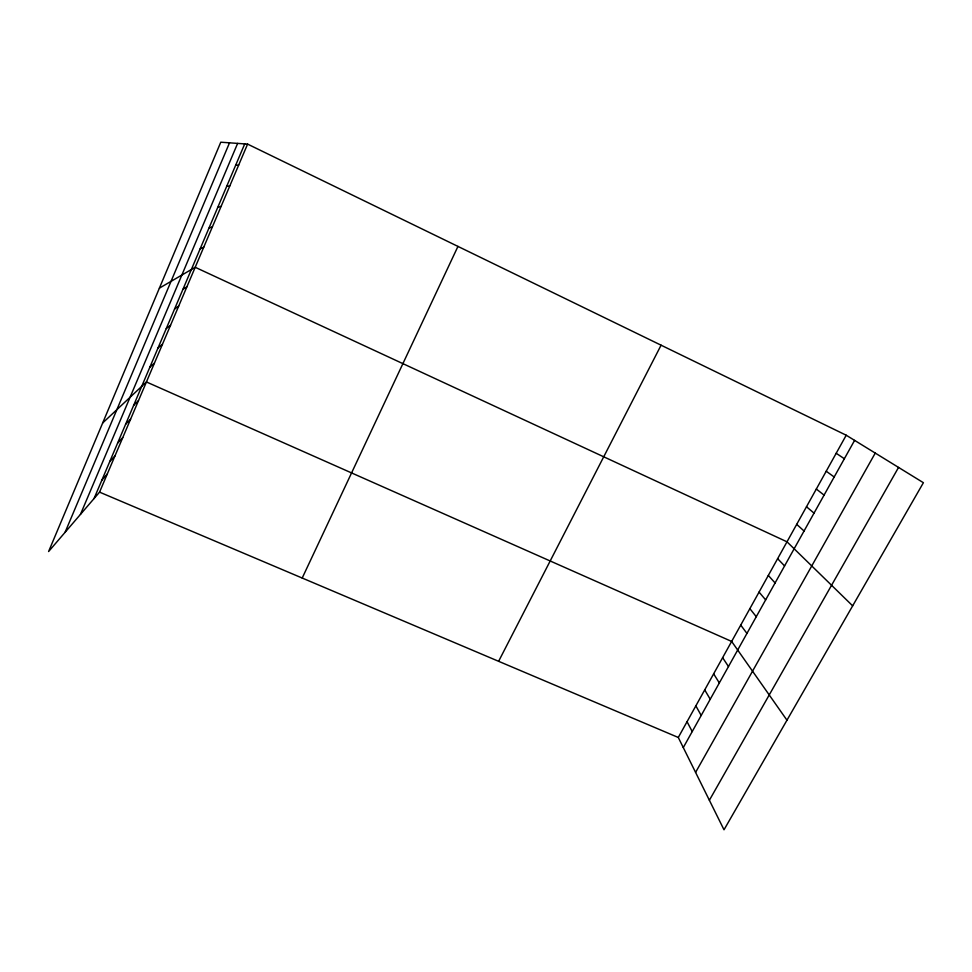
<?xml version="1.0" encoding="UTF-8"?>
<svg xmlns="http://www.w3.org/2000/svg" width="972" height="972" viewBox="0 0 972 972"><rect width="100%" height="100%" fill="white"/><g stroke="black" fill="none" stroke-linecap="round" stroke-linejoin="round"><path stroke-width="1.46" d="M65.075 532.328L229.514 142.823M80.457 514.395L237.618 143.406M94.053 498.539L244.725 143.905M99.557 492.136L247.593 144.111L846.223 435.225L923.4 482.707L724.006 829.796L678.286 737.469L99.557 492.136L48.6 551.537L220.778 142.204L247.593 144.111M302.207 578.036L457.958 246.402M498.624 661.3L661.082 345.194M678.286 737.469L846.223 435.225M683.292 747.565L854.595 440.377M695.588 772.388L875.25 453.086M709.378 800.248L898.553 467.411M101.866 480.156L107.236 474.069M109.727 461.651L114.963 455.892M117.648 443.025L122.751 437.594M125.607 424.266L130.588 419.175M133.638 405.385L138.474 400.634M102.692 422.954L146.42 381.96L731.649 641.435L786.968 720.203M149.846 367.234L154.402 363.176M158.035 347.952L162.458 344.258M166.285 328.548L170.562 325.207M174.583 309.011L178.714 306.034M182.943 289.328L186.928 286.728M159.396 288.137L195.202 267.288L787.004 541.817L852.663 605.848M200.098 248.966L203.78 247.119M208.895 228.25L212.418 226.804M217.752 207.4L221.118 206.356M226.683 186.381L229.878 185.749M235.674 165.228L238.699 165.009M836.199 453.28L844.352 458.735M826.224 471.213L834.17 476.985M816.322 489.038L824.074 495.113M806.493 506.752L814.026 513.119M796.712 524.345L804.051 531.016M777.624 558.681L784.574 565.923M768.317 575.436L775.085 582.957M759.071 592.094L765.644 599.882M749.874 608.642L756.265 616.698M740.737 625.093L746.946 633.416M722.621 657.679L728.478 666.537M713.642 673.839L719.329 682.939M704.724 689.889L710.228 699.245M695.855 705.842L701.189 715.453M687.046 721.698L692.21 731.552"/></g></svg>
